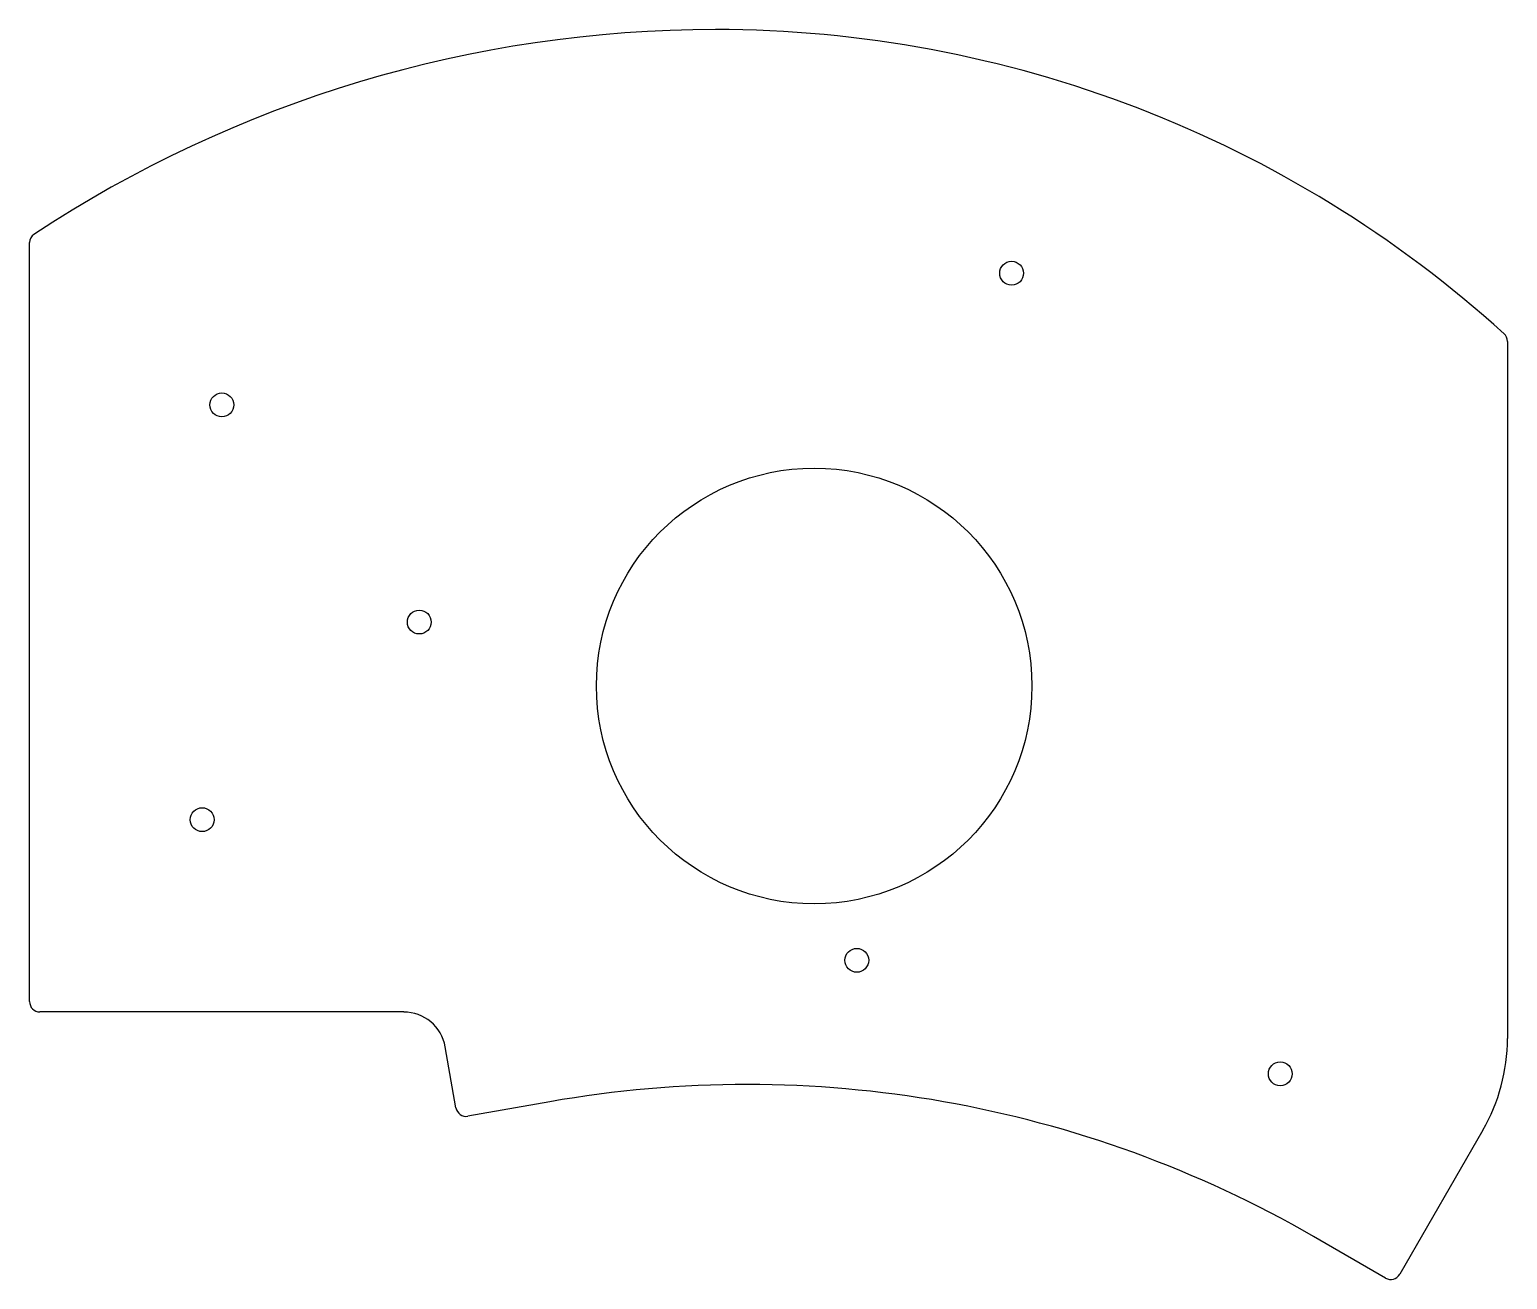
# Model space of a CAD drawing. Extents: x 34 to 176, y -157 to -36.
import ezdxf

# ---------------------------------------------------------------- set-up
doc = ezdxf.new("R2010")
doc.units = 0
doc.layers.add('Solid', color=7, linetype='CONTINUOUS')

msp = doc.modelspace()

# ---------------------------------------------------------------- linework, layer by layer
at = {"layer": 'Solid'}
for p, q in [((99.9773, -36.029), (99.9773, -36.029, 1.6)), ((99.9773, -36.029), (99.9773, -36.029, 1.6)), ((33.8022, -129.778, 1.6), (33.8022, -56.5789, 1.6)), ((33.8022, -56.5789), (33.8022, -56.5789, 1.6)), ((33.8022, -129.778), (33.8022, -56.5789)), ((33.8022, -129.778), (33.8022, -56.5789)), ((33.8022, -129.778, 1.6), (33.8022, -56.5789, 1.6)), ((33.8022, -56.5789), (33.8022, -56.5789, 1.6)), ((34.2222, -55.7789), (34.2222, -55.7789, 1.6)), ((34.2222, -55.7789), (34.2222, -55.7789, 1.6)), ((129.702, -59.5298), (129.702, -59.5298, 1.6)), ((129.702, -59.5298), (129.702, -59.5298, 1.6)), ((176.062, -65.3589), (176.062, -65.3589, 1.6)), ((176.062, -65.3589), (176.062, -65.3589, 1.6)), ((176.391, -66.1049), (176.392, -133.327)), ((176.391, -66.1049, 1.6), (176.392, -133.327, 1.6)), ((176.391, -66.1049), (176.391, -66.1049, 1.6)), ((176.391, -66.1049), (176.391, -66.1049, 1.6)), ((176.391, -66.1049, 1.6), (176.392, -133.327, 1.6)), ((176.391, -66.1049), (176.392, -133.327)), ((53.5024, -72.2288), (53.5024, -72.2288, 1.6)), ((53.5024, -72.2288), (53.5024, -72.2288, 1.6)), ((72.5528, -93.1724), (72.5528, -93.1724, 1.6)), ((72.5528, -93.1724), (72.5528, -93.1724, 1.6)), ((130.513, -99.3373), (130.513, -99.3373, 1.6)), ((130.513, -99.3373), (130.513, -99.3373, 1.6)), ((51.6024, -112.229), (51.6024, -112.229, 1.6)), ((51.6024, -112.229), (51.6024, -112.229, 1.6)), ((114.763, -125.794), (114.763, -125.794, 1.6)), ((114.763, -125.794), (114.763, -125.794, 1.6)), ((33.8022, -129.778), (33.8022, -129.778, 1.6)), ((33.8022, -129.778), (33.8022, -129.778, 1.6)), ((34.8021, -130.778), (34.8021, -130.778, 1.6)), ((69.9026, -130.778, 1.6), (34.8021, -130.778, 1.6)), ((34.8021, -130.778), (34.8021, -130.778, 1.6)), ((69.9026, -130.778), (34.8021, -130.778)), ((69.9026, -130.778), (34.8021, -130.778)), ((69.9026, -130.778, 1.6), (34.8021, -130.778, 1.6)), ((69.9026, -130.778), (69.9026, -130.778, 1.6)), ((69.9026, -130.778), (69.9026, -130.778, 1.6)), ((176.392, -133.327), (176.392, -133.327, 1.6)), ((176.392, -133.327), (176.392, -133.327, 1.6)), ((74.9419, -140.015), (73.9055, -134.137)), ((74.9419, -140.015, 1.6), (73.9055, -134.137, 1.6)), ((73.9055, -134.137), (73.9055, -134.137, 1.6)), ((74.9419, -140.015, 1.6), (73.9055, -134.137, 1.6)), ((73.9055, -134.137), (73.9055, -134.137, 1.6)), ((74.9419, -140.015), (73.9055, -134.137)), ((155.626, -136.742), (155.626, -136.742, 1.6)), ((155.626, -136.742), (155.626, -136.742, 1.6)), ((84.0015, -139.433), (76.1004, -140.826)), ((84.0015, -139.433, 1.6), (76.1004, -140.826, 1.6)), ((84.0015, -139.433, 1.6), (76.1004, -140.826, 1.6)), ((84.0015, -139.433), (76.1004, -140.826)), ((84.0015, -139.433), (84.0015, -139.433, 1.6)), ((84.0015, -139.433), (84.0015, -139.433, 1.6)), ((74.9419, -140.015), (74.9419, -140.015, 1.6)), ((74.9419, -140.015), (74.9419, -140.015, 1.6)), ((76.1004, -140.826), (76.1004, -140.826, 1.6)), ((76.1004, -140.826), (76.1004, -140.826, 1.6)), ((174.022, -142.171), (165.997, -156.07)), ((174.022, -142.171, 1.6), (165.997, -156.07, 1.6)), ((174.022, -142.171, 1.6), (165.997, -156.07, 1.6)), ((174.022, -142.171), (165.997, -156.07)), ((174.022, -142.171), (174.022, -142.171, 1.6)), ((174.022, -142.171), (174.022, -142.171, 1.6)), ((164.631, -156.436), (157.681, -152.424)), ((164.631, -156.436, 1.6), (157.681, -152.424, 1.6)), ((157.681, -152.424), (157.681, -152.424, 1.6)), ((164.631, -156.436, 1.6), (157.681, -152.424, 1.6)), ((157.681, -152.424), (157.681, -152.424, 1.6)), ((164.631, -156.436), (157.681, -152.424)), ((164.631, -156.436), (164.631, -156.436, 1.6)), ((164.631, -156.436), (164.631, -156.436, 1.6)), ((165.997, -156.07), (165.997, -156.07, 1.6)), ((165.997, -156.07), (165.997, -156.07, 1.6))]:
    msp.add_line(p, q, dxfattribs=at)
for centre, radius in [((128.552, -59.5298), 1.15), ((128.552, -59.5298), 1.15), ((128.552, -59.5298), 1.15), ((128.552, -59.5298), 1.15), ((52.3524, -72.2288), 1.15), ((52.3524, -72.2288), 1.15), ((52.3524, -72.2288), 1.15), ((52.3524, -72.2288), 1.15), ((109.502, -99.3373), 21.0104), ((109.502, -99.3373), 21.0104), ((109.502, -99.3373), 21.0104), ((109.502, -99.3373), 21.0104), ((71.4028, -93.1724), 1.15), ((71.4028, -93.1724), 1.15), ((71.4028, -93.1724), 1.15), ((71.4028, -93.1724), 1.15), ((50.4524, -112.229), 1.15), ((50.4524, -112.229), 1.15), ((50.4524, -112.229), 1.15), ((50.4524, -112.229), 1.15), ((113.613, -125.794), 1.15), ((113.613, -125.794), 1.15), ((113.613, -125.794), 1.15), ((113.613, -125.794), 1.15), ((154.476, -136.742), 1.15), ((154.476, -136.742), 1.15), ((154.476, -136.742), 1.15), ((154.476, -136.742), 1.15)]:
    msp.add_circle(centre, radius, dxfattribs=at)
for centre, radius, start, end in [((100.015, -155.49), 119.461, 90.0179, 123.418), ((100.015, -155.49, 1.6), 119.461, 90.0179, 123.418), ((100.015, -155.49), 119.461, 90.0179, 123.418), ((100.015, -155.49, 1.6), 119.461, 90.0179, 123.418), ((99.9822, -149.367), 113.338, 47.8353, 90.0025), ((99.9822, -149.367, 1.6), 113.338, 47.8353, 90.0025), ((99.9822, -149.367), 113.338, 47.8353, 90.0025), ((99.9822, -149.367, 1.6), 113.338, 47.8353, 90.0025), ((34.774, -56.5789), 0.9718, 124.598, -179.998), ((34.774, -56.5789, 1.6), 0.9718, 124.598, -179.998), ((34.774, -56.5789), 0.9718, 124.598, -179.998), ((34.774, -56.5789, 1.6), 0.9718, 124.598, -179.998), ((175.381, -66.1048), 1.0101, -0.003971, 47.6003), ((175.381, -66.1048, 1.6), 1.0101, -0.003971, 47.6003), ((175.381, -66.1048), 1.0101, -0.003971, 47.6003), ((175.381, -66.1048, 1.6), 1.0101, -0.003971, 47.6003), ((34.8021, -129.778), 1, 179.999, -90.0001), ((34.8021, -129.778, 1.6), 1, 179.999, -90.0001), ((34.8021, -129.778), 1, 179.999, -90.0001), ((34.8021, -129.778, 1.6), 1, 179.999, -90.0001), ((69.9025, -134.843), 4.0648, 10.0022, 89.9996), ((69.9025, -134.843, 1.6), 4.0648, 10.0022, 89.9996), ((69.9025, -134.843), 4.0648, 10.0022, 89.9996), ((69.9025, -134.843, 1.6), 4.0648, 10.0022, 89.9996), ((158.705, -133.327), 17.6863, -30.0001, -0.000032), ((158.705, -133.327, 1.6), 17.6863, -30.0001, -0.000032), ((158.705, -133.327), 17.6863, -30.0001, -0.000032), ((158.705, -133.327, 1.6), 17.6863, -30.0001, -0.000032), ((102.995, -247.141), 109.37, 59.9996, 100.001), ((102.995, -247.141, 1.6), 109.37, 59.9996, 100.001), ((102.995, -247.141), 109.37, 59.9996, 100.001), ((102.995, -247.141, 1.6), 109.37, 59.9996, 100.001), ((75.9267, -139.842), 1, -170, -79.9998), ((75.9267, -139.842, 1.6), 1, -170, -79.9998), ((75.9267, -139.842), 1, -170, -79.9998), ((75.9267, -139.842, 1.6), 1, -170, -79.9998), ((165.131, -155.57), 1, -119.999, -30.0009), ((165.131, -155.57, 1.6), 1, -119.999, -30.0009), ((165.131, -155.57), 1, -119.999, -30.0009), ((165.131, -155.57, 1.6), 1, -119.999, -30.0009)]:
    msp.add_arc(centre, radius, start, end, dxfattribs=at)

doc.saveas('drawing.dxf')
